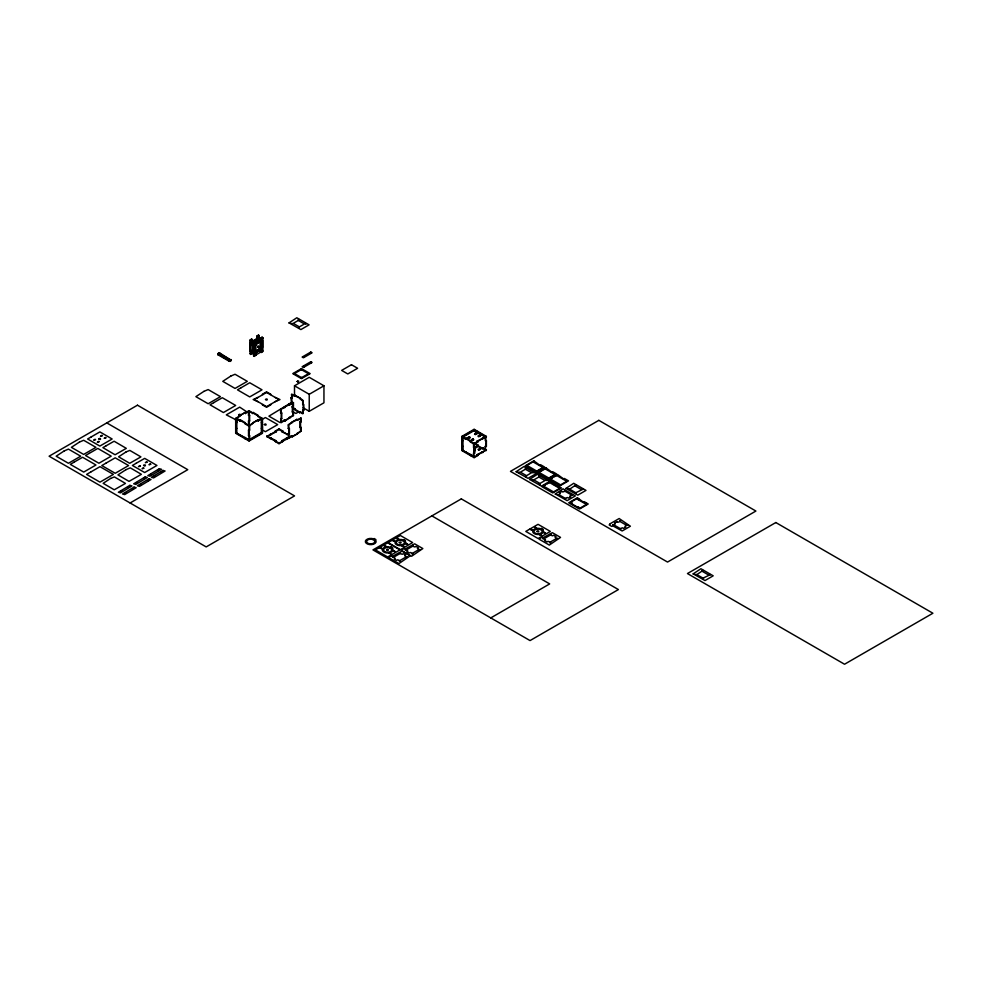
<?xml version="1.0" encoding="UTF-8"?>
<svg xmlns="http://www.w3.org/2000/svg" width="982" height="982" viewBox="0 0 982 982"><rect width="100%" height="100%" fill="white"/><g stroke="black" fill="none" stroke-linecap="round" stroke-linejoin="round"><path stroke-width="1.47" d="M259.248 337.342L250.545 342.362L250.545 343.847L259.248 338.827L259.248 337.342L259.543 340.386M254.841 352.477L255.394 352.784M255.173 344.4L253.872 344.498L255.394 344.572M254.166 344.78C254.792 343.209 253.81 345.59 254.817 344.719M254.534 352.268L253.945 352.955L255.111 352.636M258.659 347.603L259.53 346.793L258.72 347.837M254.719 345.013L255.406 344.645L255.087 345.21M262.231 349.101L253.295 353.999L253.295 343.958L262.292 339.097L253.589 344.13M258.082 338.459C257.321 338.201 259.837 339.563 257.959 338.68M255.983 343.393L257.53 338.336M261.642 340.852L261.715 340.693M260.169 348.549L260.169 341.466L261.016 339.06L262.845 338.004L262.845 350.881L253.589 356.233M250.619 342.374L252.018 342.522L251.723 343.332L250.815 342.104L259.543 337.513M262.182 349.211L253.295 353.999M291.445 323.446L292.268 323.471M298.626 327.509L299.326 327.534M298.344 319.457L299.044 319.432M257.665 346.229C257.542 348.659 258.475 346.462 258.659 346.192M253.589 355.582L255.983 354.858L255.418 341.65L254.142 343.037L254.142 355.914L253.589 355.582L253.589 342.706L255.737 341.466M575.207 485.047L576.029 485.034M257.959 346.339L262.55 347.174L262.55 340.091L252.73 345.762L250.287 344.338L250.287 351.421L252.73 352.845L262.55 347.174M250.889 350.267L250.913 351.028M305.488 323.544L306.175 323.937L305.488 323.937M406.523 556.831L407.346 556.843M407.321 557.138L406.536 557.138M419.191 549.515L420.014 549.527M419.989 549.822L419.228 549.834M564.797 498.647L565.632 498.66M565.558 498.979L564.834 498.966M556.904 538.357L557.727 538.369M557.702 538.664L556.892 538.639M619.875 528.942L620.698 528.954M620.673 529.249L619.875 529.237M392.53 556.978L393.34 556.966M393.34 557.273L392.555 557.285M405.21 549.662L406.008 549.65M405.996 549.969L405.259 549.981M564.564 490.57L565.362 490.558M565.35 490.877L564.564 490.865M542.911 538.492L543.721 538.492M543.721 538.787L542.911 538.799M619.63 520.865L620.428 520.853M620.44 521.16L619.654 521.184M525.431 468.267L526.242 468.267M526.229 468.586L525.431 468.574M538.885 476.037L539.695 476.037M539.695 476.331L538.885 476.331M702.437 570.456L703.235 570.456M703.173 570.8L702.449 570.775M294.06 373.406L294.87 373.406M294.846 373.725L294.158 373.761M300.934 369.441L301.744 369.441M301.744 369.735L300.958 369.76M301.179 377.518L301.99 377.518M301.965 377.837L301.204 377.837M308.053 373.553L308.864 373.553M308.864 373.847L308.053 373.847M399.649 552.866L400.46 552.866M400.435 553.173L399.674 553.173M412.33 545.55L413.127 545.55M413.127 545.845L412.33 545.845M399.404 560.943L400.214 560.943M400.153 561.287L399.428 561.25M412.084 553.627L412.882 553.627M412.87 553.934L412.121 553.958M518.57 472.232L519.368 472.232M519.355 472.551L518.631 472.588M525.677 476.344L526.487 476.344M526.487 476.651L525.677 476.651M532.551 472.379L533.361 472.379M533.3 472.723L532.6 472.71M532.011 480.002L532.821 480.002M532.821 480.296L532.035 480.321M539.13 484.114L539.94 484.114M539.916 484.421L539.167 484.445M546.004 480.137L546.802 480.137M546.79 480.456L546.004 480.443M557.69 494.535L558.5 494.535M558.476 494.842L557.751 494.879M568.345 488.999L569.155 488.999M569.094 489.343L568.394 489.331M571.684 494.67L572.481 494.67M572.469 494.989L571.72 495.002M575.464 493.111L576.274 493.111M576.25 493.418L575.562 493.467M582.338 489.134L583.148 489.134M583.148 489.441L582.363 489.453M571.082 503.312L571.88 503.312M571.868 503.619L571.094 503.619M578.189 499.2L578.999 499.2M578.999 499.494L578.214 499.519M577.956 507.277L578.754 507.277M578.742 507.596L578.017 507.62M585.063 503.165L585.873 503.165M585.849 503.484L585.112 503.496M550.03 534.38L550.841 534.38M550.816 534.699L550.092 534.724M549.785 542.457L550.595 542.457M550.571 542.776L549.81 542.776M612.756 524.83L613.566 524.83M613.566 525.125L612.756 525.125M626.749 524.965L627.559 524.965M627.535 525.284L626.762 525.284M695.563 574.421L696.373 574.421M696.299 574.765L695.6 574.752M702.682 578.533L703.48 578.533M703.48 578.828L702.682 578.828M709.556 574.568L710.354 574.568M710.342 574.887L709.556 574.863M255.983 344.866L260.169 341.466M292.243 323.753L291.445 323.753M575.992 485.366L575.268 485.366M261.887 349.506L262.268 348.794M254.976 353.483L255.406 352.857L254.743 353.373M217.734 353.692L218.286 354.662L217.734 353.692L219.072 352.919L219.637 353.888L219.072 352.919M217.734 354.342L219.882 353.103L231.028 360.185L219.882 353.753L218.041 354.809L218.041 354.158L229.199 360.603L231.028 359.535M250.226 339.846L250.791 340.815L250.226 339.846L251.564 339.072L252.129 340.042L251.564 339.072M257.1 335.869L257.665 336.838L257.1 335.869L258.438 335.095L259.002 336.065L258.438 335.095M252.374 344.191L252.374 339.895L250.545 340.95L250.545 353.827L249.98 340.631L252.129 339.391M256.854 340.95L256.854 336.666L259.002 335.427M256.854 336.666L259.248 335.93L259.248 340.226M260.709 337.955L261.261 338.925L260.709 337.955L262.047 337.182L262.599 338.152L262.047 337.182M260.095 338.667L250.287 344.338L253.012 344.977M260.463 338.741L261.016 351.949L260.463 338.741L262.599 337.501M255.983 341.982L253.589 342.706M288.904 322.968L296.81 317.763L309.085 324.846L300.873 329.584L289.138 322.918M218.041 354.809L229.199 361.241L231.347 360.001L230.009 361.425L229.444 360.455L230.009 361.425M249.98 353.508L251.809 352.452M250.226 354.011L252.374 352.771M250.545 354.477L254.277 352.329M260.463 351.617L262.845 350.881M254.387 356.417L255.737 354.993L253.835 356.098M261.261 352.452L260.709 351.482L261.261 352.452L262.599 351.679L262.047 350.709L262.599 351.679M257.984 401.687L253.184 399.551L257.984 397.428M270.259 394.592L270.811 394.273L266.576 391.83L262.329 394.273L262.894 394.592M258.229 416.012L257.665 415.681L262.464 418.455L262.464 433.271L249.072 441.004L235.68 433.271L235.68 418.455L244.837 412.526L245.39 413.496L244.837 412.526M239.927 415.361L249.072 410.722L257.665 415.681M240.48 415.681L236.809 418.455L236.809 432.62M245.39 413.496L249.072 411.372M294.502 395.721L294.502 385.791L309.232 377.297L323.95 385.791L323.95 402.804L309.232 411.298L303.094 407.763M235.459 420.136L236.011 419.817L226.302 414.858L239.694 407.125L247.059 412.023M262.894 404.51L262.329 404.842L266.576 407.285L270.811 404.842L270.259 404.51M275.169 397.428L279.968 399.551L275.169 401.687M236.245 422.383L235.68 422.702L236.809 422.702L236.245 418.136L249.637 425.869L249.637 430.116L248.52 430.116L248.52 435.787L249.637 435.787L249.637 440.034L235.68 432.62L240.48 435.394L239.927 435.075M240.48 419.94L239.927 420.91L240.48 419.94L245.39 422.763M252.755 413.496L253.319 412.526L252.755 413.496L248.52 411.053L248.52 415.3L249.637 415.3L249.637 420.971L248.52 420.971L248.52 425.218L249.072 424.899M249.637 415.3L248.52 415.3M292.096 403.418L291.531 394.469L300.124 398.14L303.242 400.582L303.242 404.191L302.689 404.51L302.689 400.914L299.559 398.459M248.52 420.971L249.637 420.971M244.837 423.095L245.39 423.414M291.531 403.749L290.967 397.747L292.096 397.747L292.096 394.15M295.214 395.304L294.649 396.274L295.214 395.304L300.124 398.14M292.096 397.747L290.967 397.747M249.072 425.537L257.665 419.94L258.229 420.91L257.665 419.94M252.755 422.763L261.347 418.455L261.347 432.62L249.072 439.715M253.319 423.095L249.072 426.188L244.837 423.733M258.229 420.91L262.464 418.455M283.749 420.468L284.866 421.118L284.314 420.149L280.066 422.591L268.921 416.159L290.967 402.78M284.866 406.941L293.458 402.632L293.458 406.241L292.341 406.241L292.341 411.9L293.458 411.9L293.458 415.509L281.183 422.591L280.631 418.663L281.748 418.663L281.748 412.992L280.631 412.992L280.631 409.396L284.866 407.591L284.314 406.622M289.776 404.756L289.224 403.786L289.776 404.756L293.458 402.632M294.502 385.791L309.232 394.298L323.95 385.791M248.52 430.116L249.637 430.116M292.341 406.241L293.458 406.241M281.748 412.992L280.631 412.992M130.103 502.98L187.771 469.678L106.78 422.911M248.52 435.787L249.637 435.787M261.912 428.054L261.347 428.373L262.464 428.373L261.912 418.774L257.665 416.331M294.649 409.15L295.214 409.469L292.575 407.947M302.689 404.51L303.806 404.51L303.806 410.181L302.689 410.181L302.689 413.79L295.214 409.469M262.28 429.257L261.728 429.576L265.41 431.699L277.685 424.617L265.41 417.534L261.728 419.658L262.28 419.989M292.194 411.986L293.458 411.9M280.631 418.663L281.748 418.663M262.464 432.62L249.072 440.353L240.48 435.394M289.224 417.313L293.458 415.509M299.007 411.667L295.877 413.471L292.759 411.667M300.124 411.667L299.559 412.636L300.124 411.667L303.242 413.471L303.242 404.842M302.689 410.181L303.806 410.181M284.866 421.118L289.776 417.632M288.831 434.523L288.831 438.132L288.266 434.204L289.395 434.204L289.395 428.533L288.266 428.533L288.266 424.924L291.949 422.15L301.106 418.16L301.106 421.769L299.989 421.769L299.989 427.44L301.106 427.44L301.106 431.037L297.423 433.811L279.023 443.042L266.748 436.597L279.023 429.515L287.603 434.474L282.141 431.97L282.693 431L282.141 431.97M275.341 431L275.893 431.97L275.341 431L279.023 428.876L282.693 431M266.748 436.597L275.893 431.97M291.949 422.15L296.859 419.326L297.423 420.284L296.859 419.326M288.266 424.924L292.513 422.481M297.423 420.284L301.106 418.16M266.748 435.959L275.893 440.587L275.341 441.556L275.893 440.587M288.266 428.533L289.395 428.533M299.989 421.769L301.106 421.769M288.266 434.204L289.395 434.204M301.106 427.44L299.989 427.44M282.141 440.587L282.693 441.556L282.141 440.587L287.051 437.763L291.949 435.677L292.513 436.646L291.949 435.677M296.859 433.492L301.106 431.037M275.341 441.556L279.023 443.692L282.693 441.556M292.513 436.646L297.423 433.811M477.792 455.538L477.24 454.568L477.792 455.538L474.122 457.661L461.847 450.578L461.847 436.401L474.122 429.318L486.385 436.401L473.557 443.815L473.557 447.424L474.674 447.424L474.674 453.083L473.557 453.083L473.557 456.691L474.122 447.743M465.529 434.928L466.082 434.609L461.847 437.051L465.529 439.175L466.082 438.205L465.529 439.175M466.082 434.609L474.122 429.969L486.385 437.051M474.674 430.288L462.399 437.371L461.847 446.331L462.964 446.331L462.399 446M467.923 437.579L468.488 438.549L467.923 437.579L469.273 436.806L469.826 437.776L469.273 436.806M474.797 433.602L475.362 434.572L474.797 433.602L476.135 432.829L476.7 433.798L476.135 432.829M469.826 437.125L467.678 438.365L470.071 437.628L469.519 437.309M476.7 433.16L474.552 434.4L476.945 433.663L476.38 433.344M471.532 439.654L472.097 440.623L471.532 439.654L472.87 438.88L473.434 439.85L472.87 438.88M478.406 435.689L478.958 436.659L478.406 435.689L479.744 434.916L480.308 435.885L479.744 434.916M473.434 439.2L471.286 440.439L473.68 439.715L473.115 439.384M480.308 435.235L478.16 436.474L480.554 435.738L479.989 435.419M470.439 442.01L470.992 441.041L470.439 442.01L474.122 444.134L477.792 442.01L477.24 441.041L477.792 442.01M482.702 434.928L482.15 434.609M462.399 449.609L461.847 449.928L466.082 452.383L465.529 452.051M477.24 441.041L486.385 436.401M474.122 456.372L462.399 450.259L462.399 446.65M473.557 447.424L474.674 447.424M477.24 445.938L477.792 444.969L477.24 445.938L482.15 448.774L482.702 447.804L482.15 448.774M474.122 430.619L485.268 437.051L485.268 440.66L486.385 440.66L486.385 446.331L485.268 446.331L485.268 449.928L486.385 440.66M474.797 447.78L476.945 446.54L474.552 447.276L475.116 447.596M475.362 448.099L476.7 447.326L476.135 446.356L476.7 447.326M478.406 449.854L480.554 448.614L478.16 449.351L478.713 449.682M473.557 453.083L474.674 453.083M485.268 446.331L486.385 446.331M478.958 450.186L480.308 449.412L479.744 448.443L480.308 449.412M477.24 454.568L486.385 449.928L474.122 457.011L466.082 452.383M516.041 471.753L523.934 466.548L536.209 473.631L527.997 478.369L516.262 471.704M529.482 479.511L537.375 474.306L549.65 481.389L541.438 486.139L529.703 479.462M555.161 494.044L563.054 488.84L575.329 495.922L567.117 500.66L555.382 493.995M565.816 488.508L573.721 483.304L585.996 490.386L577.784 495.137L566.049 488.459M490.767 617.911L549.675 583.909L431.859 515.881M693.034 573.942L700.927 568.738L713.202 575.82L704.99 580.558L693.255 573.893M299.301 327.902L298.602 327.89M299.056 319.825L298.344 319.813M260.954 349.027L261.654 348.377L255.124 351.47L255.983 354.858M262.022 348.659L261.617 349.408M227.934 359.289C228.131 360.725 228.352 357.62 228.02 359.179M473.79 449.339C475.632 448.835 475.644 451.732 473.79 451.168M473.79 449.989L474.993 450.222L473.79 450.517M256.695 350.942L261.016 350.525M466.082 438.205L470.992 441.041M474.674 443.164L477.792 444.969M482.702 447.804L486.385 449.928M461.847 436.401L486.385 450.578M259.248 335.93L258.683 335.599L258.683 339.895M262.845 338.004L262.292 337.685L262.292 350.562M252.374 339.895L251.809 339.576L251.809 343.86M255.737 342.117L255.173 341.147M253.835 341.92L254.387 342.89L253.835 342.571M253.295 343.958L255.786 345.394M250.545 352.415L250.84 342.534M291.531 394.469L294.649 396.274M231.347 360.001L230.782 359.682L231.347 360.652M292.096 407.027L295.214 408.831M294.649 409.801L299.559 412.636M288.659 417.632L289.776 418.283M253.319 412.526L258.229 415.361M261.347 432.62L261.912 432.952L261.912 428.692M235.68 418.455L239.927 420.91M258.229 435.075L257.665 435.394M485.832 436.732L485.832 440.329M482.702 438.537L482.702 439.175M482.702 452.051L482.702 452.702M482.15 438.205L482.15 438.856M482.15 451.732L482.15 452.383M474.122 429.318L474.122 429.969M474.122 443.496L474.122 447.092M474.122 457.011L474.122 457.661M462.964 437.051L462.964 449.928M309.232 394.298L309.232 411.298M300.541 417.841L300.541 421.45M300.541 422.088L300.541 430.717M292.906 402.313L292.906 405.91M292.906 406.56L292.906 415.19M291.286 435.959L291.286 436.597M288.831 425.255L288.831 433.872M287.603 438.082L287.603 438.733M287.051 434.154L287.051 434.805M287.051 437.763L287.051 438.402M284.314 420.149L284.314 420.787M281.183 409.715L281.183 418.344M281.183 418.995L281.183 422.591M279.023 428.876L279.023 429.515M279.023 443.042L279.023 443.692M270.983 434.154L270.983 434.805M270.983 437.763L270.983 438.402M270.431 433.835L270.431 434.474M270.431 438.082L270.431 438.733M261.998 338.925L261.998 348.978M257.419 336.986L257.419 341.282M255.418 341.65L255.418 354.527M255.124 344.375L255.124 351.47M252.73 345.762L252.73 352.845M249.072 410.722L249.072 441.004M236.245 423.033L236.245 432.301M229.199 360.603L229.199 361.241M219.882 353.103L219.882 353.753M261.04 340.717L261.654 340.165L261.04 340.717M257.566 347.027L257.665 347.027M121.154 491.135L122.112 491.172L121.167 491.086M125.303 492.89L126.261 492.927L125.34 492.817M136.486 482.69L137.443 482.727L136.486 482.665M140.144 484.654L141.101 484.666L140.144 484.654M150.627 474.49L151.584 474.527L150.651 474.416M154.211 476.209L155.168 476.209L154.211 476.209M251.122 342.914L251.134 342.853M297.276 381.433L298.197 381.924L297.276 381.433M128.274 487.023L129.231 487.072L128.274 486.998M132.423 488.778L133.38 488.791L132.423 488.778M143.605 478.565L144.563 478.615L143.618 478.516M147.263 480.542L148.221 480.591L147.275 480.517M157.746 470.378L158.703 470.39L157.746 470.378M161.33 472.084L162.288 472.133L161.343 472.06M220.496 355.423C221.576 355.95 221.122 353.483 220.52 355.361M238.638 414.809C241.044 416.982 240.934 412.759 238.651 414.723M265.508 399.514C267.926 401.699 267.865 397.342 265.508 399.514M264.342 424.58C267.03 426.654 266.355 422.493 264.367 424.494M297.411 381.433L298.81 381.274L297.423 381.384M98.814 438.929C101.306 441.151 100.864 436.83 98.814 438.929M143.605 465.394C145.41 467.714 146.527 463.443 143.63 465.333M386.626 549.834C388.59 552.093 389.314 547.956 386.663 549.711M399.293 542.518C401.319 544.814 402.129 540.419 399.293 542.518M537.007 531.348C539.241 533.582 539.523 529.347 537.019 531.287M303.352 356.957L304.31 356.994L303.377 356.896M303.352 366.642L304.31 366.679L303.377 366.581M310.226 352.98L311.184 353.029L310.263 352.906M310.226 362.665L311.184 362.714L310.226 362.665M572.31 503.373L572.162 504.024L577.367 507.031L580.313 507.989L586.45 504.453L576.63 498.782L570.493 502.318L572.31 503.373M137.455 405.198L49.1 456.213L206.183 546.913L294.551 495.898L137.455 405.198M64.211 450.922L56.17 456.2L68.445 463.283L80.72 456.2L68.445 449.118L64.211 450.922M79.432 442.072L71.391 447.35L83.666 454.433L95.941 447.35L83.666 440.267L79.432 442.072M91.289 436.867L87.607 438.991L99.869 446.073L112.144 438.991L99.869 431.908L91.289 436.867M298.295 320.439L293.25 323.36L299.387 326.896L304.42 323.986L298.295 320.439M95.033 439.384L93.683 440.157L95.585 439.715L95.033 439.384M101.895 435.419L100.557 436.192L102.459 435.738L101.895 435.419M98.63 441.47L97.292 442.244L99.194 441.79L98.63 441.47M105.504 437.506L104.166 438.279L106.068 437.825L105.504 437.506M73.981 462.227L70.299 464.351L83.691 472.084L95.966 465.002L82.574 457.268L73.981 462.227M89.202 453.389L85.52 455.513L98.912 463.246L111.187 456.151L97.795 448.43L89.202 453.389M203.925 391.364L195.884 396.654L208.159 403.737L220.434 396.654L208.159 389.572L203.925 391.364M230.795 376.069L222.767 381.347L235.042 388.43L247.304 381.347L235.042 374.265L230.795 376.069M106.056 463.111L101.809 465.554L115.201 473.287L128.593 465.554L115.201 457.833L106.056 463.111M90.835 471.961L86.588 474.404L99.98 482.137L113.372 474.404L99.98 466.671L90.835 471.961M213.695 402.681L210.025 404.805L223.405 412.538L235.68 405.456L222.288 397.722L213.695 402.681M241.142 387.706L237.46 389.829L249.723 396.912L261.998 389.829L249.723 382.747L241.142 387.706M310.828 352.035L302.125 357.055L303.401 357.804L312.104 352.771L310.828 352.035M310.828 361.72L302.125 366.74L303.401 367.489L312.104 362.456L310.828 361.72M136.081 463.332L132.398 465.456L144.673 472.538L156.948 465.456L144.673 458.373L136.081 463.332M301.462 368.606L292.759 373.626L301.462 378.647L310.165 373.626L301.462 368.606M301.339 369.588L294.465 373.553L301.584 377.665L308.458 373.7L301.339 369.588M139.825 465.849L138.487 466.622L140.389 466.18L139.825 465.849M146.699 461.884L145.361 462.657L147.251 462.203L146.699 461.884M266.576 392.469L254.301 399.551L266.576 406.646L278.851 399.551L266.576 392.469M143.433 467.935L142.083 468.709L143.986 468.254L143.433 467.935M150.295 463.958L148.957 464.744L150.86 464.29L150.295 463.958M129.845 485.353L118.38 492.252L120.528 492.854L131.993 485.943L129.845 485.353M145.189 476.896L133.712 483.807L135.86 484.396L147.325 477.498L145.189 476.896M159.33 468.709L147.865 475.607L150.001 476.209L161.478 469.298L159.33 468.709M134.006 487.109L122.541 494.007L124.689 494.597L136.154 487.698L134.006 487.109M162.914 470.415L151.449 477.326L153.585 477.915L165.05 471.016L162.914 470.415M236.245 428.054L235.68 428.373L236.809 428.373L236.245 428.054M148.847 478.872L137.382 485.771L139.518 486.372L150.995 479.462L148.847 478.872M351.47 364.727L341.65 370.398L347.788 373.946L357.608 368.275L351.47 364.727M261.912 422.383L261.347 422.702L262.464 422.702L261.912 422.383M245.39 437.591L244.837 438.561L245.39 437.591M462.399 440.329L461.847 440.66L462.964 440.66L462.399 440.329M477.792 431.442L477.24 432.411L477.792 431.442M470.992 454.568L470.439 455.538L470.992 454.568M372.62 539.449L374.338 540.444A4.075 2.357 0 0 1 371.38 543.856A4.075 2.357 0 0 1 366.703 541.156A4.075 2.357 0 0 1 372.62 539.449M374.167 538.566L373.577 538.897A5.376 3.106 0 0 0 365.439 540.959A5.376 3.106 0 0 0 371.724 544.593A5.376 3.106 0 0 0 375.296 539.891L375.885 539.548L374.167 538.566M461.319 498.881L372.951 549.895L530.047 640.583L618.402 589.568L461.319 498.881M598.824 420.345L510.456 471.36L667.539 562.06L755.907 511.045L598.824 420.345M379.089 547.772L375.406 549.895L387.681 556.978L399.956 549.895L387.681 542.813L379.089 547.772M391.769 540.456L388.086 542.58L400.361 549.662L412.636 542.58L400.361 535.497L391.769 540.456M380.82 547.919L380.267 548.238L382.158 548.692L380.82 547.919M384.821 545.611L384.257 545.931L386.159 546.385L384.821 545.611M393.5 540.603L392.935 540.922L394.838 541.377L393.5 540.603M397.489 538.296L396.937 538.615L398.827 539.069L397.489 538.296M533.852 460.84L525.149 465.873L535.951 472.109L544.654 467.076L540.481 464.67L539.683 465.124L533.852 460.84M533.054 461.871L526.917 465.407L536.737 471.078L542.874 467.542L533.054 461.871M525.419 469.236L520.374 472.146L526.512 475.681L531.557 472.772L525.419 469.236M389.584 547.809L391.29 548.803A4.075 2.357 0 0 1 388.332 552.215A4.075 2.357 0 0 1 383.655 549.515A4.075 2.357 0 0 1 389.584 547.809M391.118 546.913L390.529 547.256A5.376 3.106 0 0 0 382.391 549.319A5.376 3.106 0 0 0 388.676 552.952A5.376 3.106 0 0 0 392.248 548.251L392.837 547.907L391.118 546.913M402.252 540.493L403.97 541.487A4.075 2.357 0 0 1 401.012 544.9A4.075 2.357 0 0 1 396.335 542.199A4.075 2.357 0 0 1 402.252 540.493M403.798 539.597L403.209 539.94A5.376 3.106 0 0 0 395.071 542.003A5.376 3.106 0 0 0 401.356 545.624A5.376 3.106 0 0 0 404.928 540.935L405.517 540.591L403.798 539.597M389.768 553.087L389.216 553.406L391.106 553.86L389.768 553.087M393.77 550.779L393.205 551.098L395.108 551.553L393.77 550.779M402.448 545.771L401.883 546.09L403.786 546.544L402.448 545.771M406.438 543.463L405.885 543.783L407.776 544.237L406.438 543.463M391.425 555.738L388.651 557.629L398.938 563.558L410.169 555.873L401.957 551.135L392.947 556.058L391.425 555.738M404.093 548.422L401.331 550.301L411.618 556.242L422.849 548.557L414.637 543.819L405.627 548.742L404.093 548.422M545.931 467.813L537.228 472.845L548.03 479.081L556.733 474.048L552.559 471.642L551.761 472.097L545.931 467.813M545.133 468.844L538.995 472.379L548.815 478.05L554.953 474.515L545.133 468.844M399.993 553.541L393.856 557.089L395.145 558.402L394.138 558.979L396.593 560.391L397.6 559.814L399.87 560.562L406.008 557.015L404.719 555.702L405.726 555.125L403.271 553.701L402.264 554.29L399.993 553.541M412.661 546.225L406.523 549.76L407.825 551.074L406.818 551.663L409.273 553.075L410.28 552.498L412.55 553.247L418.688 549.699L417.399 548.386L418.406 547.809L415.951 546.385L414.944 546.974L412.661 546.225M538.86 476.994L533.815 479.903L539.953 483.451L544.998 480.542L538.86 476.994M552.756 477.498L549.024 479.646L559.814 485.881L568.517 480.861L564.343 478.455L563.558 478.909L557.715 474.625L553.983 476.786L556.929 475.656L566.749 481.315L560.612 484.863L550.792 479.191L552.756 477.498M545.661 484.543L541.929 486.704L552.731 492.939L561.434 487.907L554.008 484.543L554.805 484.089L550.632 481.671L546.888 483.831L549.834 482.702L559.654 488.373L553.517 491.908L543.697 486.237L545.661 484.543M561.753 491.405L559.298 492.829L560.305 493.406L559.004 494.719L565.141 498.267L567.424 497.518L568.431 498.095L570.886 496.683L569.879 496.094L571.168 494.781L565.031 491.245L562.76 491.994L561.753 491.405M574.716 485.709L569.67 489.183L575.808 492.731L581.823 489.822L574.716 485.709M577.428 497.751L568.725 502.784L579.527 509.02L588.23 503.987L584.057 501.581L583.259 502.035L577.428 497.751M529.47 529.286L525.787 531.422L538.062 538.504L550.337 531.422L538.062 524.327L529.47 529.286M531.201 529.433L530.636 529.764L532.539 530.206L531.201 529.433M535.202 527.125L534.638 527.457L536.54 527.911L535.202 527.125M539.953 529.335L541.671 530.329A4.075 2.357 0 0 1 538.713 533.742A4.075 2.357 0 0 1 534.036 531.041A4.075 2.357 0 0 1 539.953 529.335M541.499 528.439L540.91 528.782A5.376 3.106 0 0 0 532.772 530.845A5.376 3.106 0 0 0 539.057 534.466A5.376 3.106 0 0 0 542.629 529.777L543.218 529.433L541.499 528.439M540.149 534.601L539.584 534.932L541.487 535.374L540.149 534.601M544.151 532.293L543.586 532.625L545.489 533.066L544.151 532.293M541.806 537.264L539.032 539.143L549.319 545.084L560.55 537.399L552.338 532.661L543.328 537.584L541.806 537.264M550.374 535.067L544.237 538.602L545.526 539.916L544.519 540.505L546.974 541.917L547.981 541.34L550.251 542.089L556.389 538.541L555.1 537.228L556.107 536.638L553.652 535.227L552.645 535.804L550.374 535.067M610.215 523.701L609.184 524.94L611.639 526.364L613.173 526.045L622.183 530.967L630.395 526.217L619.163 518.533L610.215 523.701M616.819 521.7L614.364 523.124L615.37 523.701L614.081 525.014L620.207 528.562L622.49 527.813L623.496 528.39L625.951 526.978L624.945 526.401L626.234 525.075L620.096 521.54L617.825 522.289L616.819 521.7M775.817 522.534L687.449 573.549L844.545 664.237L932.9 613.234L775.817 522.534M701.921 571.131L696.876 574.617L703.014 578.153L709.041 575.243L701.921 571.131M106.031 445.84L102.889 447.632L115.09 454.764L126.31 448.357L114.108 441.225L106.031 445.84M126.138 451.88L118.613 456.814L129.698 463.295L140.917 456.888L129.833 450.419L126.138 451.88M110.671 478.394L103.159 483.328L114.243 489.797L125.463 483.402L114.378 476.921L110.671 478.394M126.015 469.642L117.938 474.895L129.023 481.376L141.371 474.331L130.287 467.849L126.015 469.642M470.992 431.773L470.439 432.092L470.992 431.773M252.129 352.919L251.564 353.238L252.129 352.919M253.319 437.911L252.755 438.23L253.319 437.911"/></g></svg>
